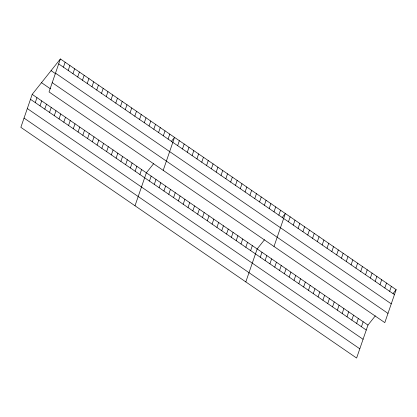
<?xml version="1.0" encoding="UTF-8"?>
<svg xmlns="http://www.w3.org/2000/svg" width="417" height="417" viewBox="0 0 417 417"><rect width="100%" height="100%" fill="white"/><g stroke="black" fill="none" stroke-linecap="round" stroke-linejoin="round"><path stroke-width="0.63" d="M60.382 58.953L49.034 91.912L384.802 322.628L396.15 289.669L60.382 58.953L32.198 94.372L20.85 127.331L356.618 358.047L367.966 325.088L375.331 315.836M35.252 102.592L36.957 97.641M40.006 105.861L41.71 100.909M44.765 109.129L46.469 104.177M63.431 67.173L65.135 62.222M49.519 112.397L51.223 107.445M68.19 70.442L69.894 65.49M54.278 115.665L55.982 110.713M72.949 73.71L74.653 68.758M59.037 118.934L60.741 113.982M77.703 76.978L79.407 72.026M63.791 122.202L65.495 117.25M82.462 80.246L84.166 75.295M68.55 125.47L70.254 120.518M87.216 83.515L88.92 78.563M73.303 128.738L75.008 123.786M91.975 86.783L93.679 81.831M78.062 132.007L79.767 127.06M96.728 90.051L98.433 85.099M82.816 135.275L84.521 130.328M101.487 93.319L103.192 88.368M87.575 138.543L89.28 133.596M106.246 96.588L107.951 91.636M92.334 141.811L94.039 136.865M111 99.856L112.705 94.904M97.088 145.08L98.793 140.133M115.759 103.124L117.464 98.172M101.847 148.348L103.552 143.401M120.513 106.392L122.217 101.44M106.601 151.616L108.305 146.669M125.272 109.661L126.977 104.709M111.36 154.884L113.064 149.938M130.026 112.929L131.73 107.982M116.114 158.158L117.818 153.206M134.785 116.197L136.489 111.25M120.873 161.426L122.577 156.474M139.539 119.465L141.243 114.519M125.626 164.694L127.331 159.742M144.298 122.734L146.002 117.787M130.385 167.962L132.09 163.011M149.057 126.002L150.761 121.055M135.144 171.231L136.849 166.279M153.81 129.27L155.515 124.323M139.898 174.499L141.603 169.547M158.569 132.538L160.274 127.592M135.009 205.774L146.362 172.815L153.722 163.563M163.323 135.806L165.028 130.86M149.474 181.077L151.178 176.125M168.082 139.08L169.787 134.128M154.29 184.387L155.994 179.435M163.193 170.355L174.541 137.396L171.444 141.29M159.106 187.697L160.811 182.745M177.658 145.658L179.362 140.706M163.928 191.007L165.632 186.055M182.474 148.968L184.178 144.016M168.744 194.317L170.449 189.365M187.29 152.278L188.995 147.326M173.561 197.627L175.265 192.68M192.107 155.588L193.811 150.636M178.377 200.937L180.081 195.99M196.928 158.898L198.633 153.946M183.199 204.247L184.903 199.3M201.745 162.208L203.449 157.256M188.015 207.557L189.719 202.61M206.561 165.518L208.265 160.566M192.831 210.866L194.536 205.92M211.377 168.828L213.082 163.876M197.648 214.182L199.352 209.23M216.194 172.138L217.898 167.186M202.464 217.492L204.168 212.54M221.015 175.448L222.72 170.501M207.285 220.802L208.99 215.85M225.832 178.757L227.536 173.811M212.102 224.111L213.806 219.16M230.648 182.067L232.352 177.121M216.918 227.421L218.623 222.47M235.464 185.377L237.169 180.431M221.735 230.731L223.439 225.779M240.286 188.687L241.99 183.741M226.556 234.041L228.261 229.089M245.102 192.002L246.807 187.051M231.372 237.351L233.077 232.399M249.919 195.312L251.623 190.361M236.189 240.661L237.893 235.709M254.735 198.622L256.439 193.67M241.005 243.971L242.71 239.019M259.556 201.932L261.261 196.98M245.827 247.281L247.531 242.329M264.373 205.242L266.077 200.29M250.643 250.591L252.348 245.644M269.189 208.552L270.894 203.6M245.816 281.913L257.164 248.954L264.529 239.697M274.005 211.862L275.71 206.91M260.276 257.211L261.98 252.264M278.822 215.172L280.526 210.22M265.092 260.521L266.797 255.574M273.995 246.489L285.348 213.53L282.246 217.429M269.914 263.831L271.618 258.884M288.46 221.792L290.164 216.84M274.73 267.146L276.435 262.194M293.276 225.102L294.981 220.15M279.546 270.456L281.251 265.504M298.092 228.412L299.797 223.465M284.363 273.766L286.067 268.814M302.914 231.722L304.618 226.775M289.184 277.076L290.889 272.124M307.73 235.032L309.435 230.085M294.001 280.386L295.705 275.434M312.547 238.342L314.251 233.395M298.817 283.696L300.521 278.744M317.363 241.651L319.068 236.705M303.633 287.005L305.338 282.054M322.185 244.967L323.889 240.015M308.455 290.315L310.159 285.364M327.001 248.277L328.705 243.325M313.271 293.625L314.976 288.673M331.817 251.587L333.522 246.635M318.088 296.935L319.792 291.983M336.634 254.896L338.338 249.945M322.904 300.245L324.608 295.293M341.45 258.206L343.155 253.255M327.72 303.555L329.425 298.608M346.272 261.516L347.976 256.564M332.542 306.865L334.246 301.918M351.088 264.826L352.792 259.874M337.358 310.175L339.063 305.228M355.904 268.136L357.609 263.184M342.175 313.485L343.879 308.538M360.721 271.446L362.425 266.494M346.991 316.795L348.695 311.848M365.542 274.756L367.247 269.804M351.812 320.11L353.517 315.158M370.359 278.066L372.063 273.114M356.629 323.42L358.333 318.468M375.175 281.376L376.879 276.429M361.445 326.73L363.15 321.778M379.991 284.686L381.696 279.739M384.813 287.996L386.517 283.049M389.629 291.306L391.334 286.359M393.049 293.563L396.15 289.669M58.677 63.905L394.446 294.616M55.492 73.147L391.261 303.863M51.082 70.64L55.836 73.908M52.214 82.67L387.982 313.386M41.497 82.686L50.483 88.857M32.198 94.372L367.966 325.088M30.493 99.324L366.262 330.04M27.313 108.566L363.082 339.282M24.035 118.089L359.803 348.805"/></g></svg>
